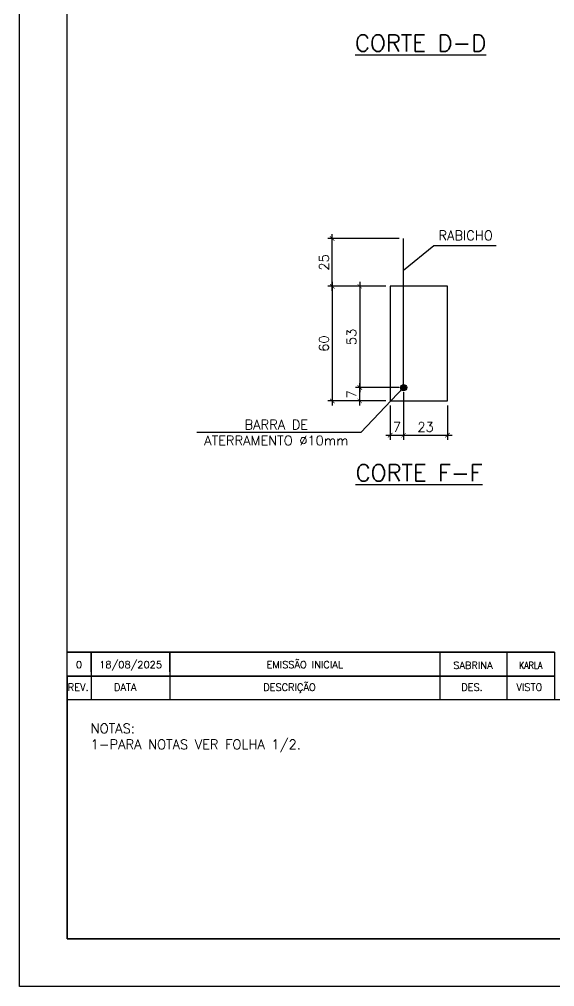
# Model space of a CAD drawing. Header units: centimetres. Extents: x 1658 to 19651, y 8294 to 11444.
# Drawn here: x 4286 to 5126, y 8294 to 9812 of the extents above; entities that cross this region are included whole.
import ezdxf
from ezdxf.enums import TextEntityAlignment as Align

# ---------------------------------------------------------------- set-up
doc = ezdxf.new("R2010")
doc.units = ezdxf.units.CM
doc.header["$LTSCALE"] = 50
doc.header["$MEASUREMENT"] = 0
doc.header["$PDMODE"] = 67
for name, color, linetype in [('COTAS-PRECON', 1, 'Continuous'), ('FORMATO-PRECON', 2, 'Continuous'), ('HACHURAS-PRECON', 1, 'Continuous'), ('LINHA-01-PRECON', 1, 'Continuous'), ('LINHA-03-PRECON', 3, 'Continuous'), ('LINHA-04-PRECON', 4, 'Continuous')]:
    doc.layers.add(name, color=color, linetype=linetype)
doc.styles.add('PRECON-ROMANS', font='romans.shx')
doc.styles.add('ROMANS', font='ROMANS.SHX', dxfattribs={"oblique": 15, "height": 3})
doc.styles.get("Standard").update_dxf_attribs({"font": 'romans.shx'})
doc.dimstyles.new('ESC75-25', dxfattribs={"dimscale": 0, "dimtxt": 15, "dimasz": 7, "dimexe": 7, "dimexo": 7, "dimgap": 5.5, "dimtad": 1, "dimdec": 1, "dimlfac": 0.333333, "dimdsep": 46, "dimtxsty": 'Standard', "dimblk": 'ARCHTICK', "dimcen": 0.1, "dimdle": 7, "dimclrd": 256, "dimclre": 256, "dimclrt": 2, "dimadec": 0, "dimazin": 0, "dimtfac": 1, "dimtdec": 1, "dimtix": 1, "dimtmove": 2, "dimatfit": 3, "dimfxl": 1, "dimarcsym": 0})
doc.dimstyles.new('ESC75-75', dxfattribs={"dimscale": 0, "dimtxt": 15, "dimasz": 7, "dimexe": 7, "dimexo": 7, "dimgap": 5.5, "dimtad": 1, "dimdec": 1, "dimdsep": 46, "dimtxsty": 'Standard', "dimblk": 'ARCHTICK', "dimcen": 0.1, "dimdle": 7, "dimclrd": 256, "dimclre": 256, "dimclrt": 2, "dimadec": 0, "dimazin": 0, "dimtfac": 1, "dimtdec": 1, "dimtix": 1, "dimtmove": 2, "dimatfit": 3, "dimfxl": 1, "dimarcsym": 0})

# ---------------------------------------------------------------- blocks, each defined once
blk = doc.blocks.new('A$C2E607E54')
at = {"layer": 'FORMATO-PRECON'}
blk.add_lwpolyline([(0, 4200), (2970, 4200), (2970, 0), (0, 0)], close=True, dxfattribs=at)
at = {"layer": 'FORMATO-PRECON', "color": 6}
blk.add_lwpolyline([(100, 3950), (2870, 3950), (2870, 100), (100, 100)], close=True, dxfattribs=at)
blk = doc.blocks.new('A$C6E105C5C')
at = {"layer": 'FORMATO-PRECON', "color": 6}
for q in [(1020, 50), (0, 0)]:
    blk.add_line((0, 50), q, dxfattribs=at)
at = {"layer": 'FORMATO-PRECON', "color": 3}
blk.add_lwpolyline([(0, 50), (1020, 50), (1020, 0), (0, 0)], close=True, dxfattribs=at)
at = {"layer": 'FORMATO-PRECON', "color": 1}
for points in [[(50, 50), (50, 0)], [(215, 50), (215, 0)], [(780, 50), (780, 0)], [(920, 50), (920, 0)]]:
    blk.add_lwpolyline(points, dxfattribs=at)
at = {"layer": 'FORMATO-PRECON', "style": 'ROMANS'}
for s, p in [('REV.', (1.3, 19.2)), ('DATA', (98.1, 19.2)), ('DESCRIÇÃO', (410.2, 19.2)), ('DES.', (824.6, 19.2)), ('VISTO', (940, 19.2))]:
    blk.add_text(s, height=15, dxfattribs=at).set_placement(p)
blk = doc.blocks.new('REV-A3-V')
at = {"layer": 'FORMATO-PRECON', "color": 1}
for p, q in [((780, 50), (780, 9.1)), ((920, 50), (920, 9.1))]:
    blk.add_line(p, q, dxfattribs=at)
for points in [[(1020, 50), (0, 50)], [(50, 9.1), (50, 50)], [(50, 50), (50, 0)], [(215, 9.1), (215, 50)], [(215, 50), (215, 0)], [(780, 50), (780, 0)], [(920, 50), (920, 0)]]:
    blk.add_lwpolyline(points, dxfattribs=at)
blk.add_lwpolyline([(1020, 0), (0, 0), (0, 50), (1020, 50)], close=True, dxfattribs=at)
at = {"layer": 'FORMATO-PRECON', "color": 2, "style": 'PRECON-ROMANS', "flags": 12}
for p in [(24.8, 24), (132.8, 24), (497.2, 24)]:
    blk.add_attdef('X', text='', height=15, dxfattribs=at).set_placement(p, align=Align.MIDDLE_CENTER)
at = {"layer": 'FORMATO-PRECON', "style": 'PRECON-ROMANS', "flags": 12}
for p in [(849.1, 22.6), (970, 22.6)]:
    blk.add_attdef('X', text='', height=15, dxfattribs=at).set_placement(p, align=Align.MIDDLE_CENTER)
blk = doc.blocks.new('_ArchTick')
at = {"color": 0, "linetype": 'ByBlock', "const_width": 0.15}
blk.add_lwpolyline([(-0.5, -0.5), (0.5, 0.5)], dxfattribs=at)
blk = doc.blocks.new('*D198')
at = {"layer": 'Defpoints', "color": 0, "transparency": 16777216}
for p in [(4776.9, 9468.3), (4888.8, 9468.3), (4867.8, 9393.3)]:
    blk.add_point(p, dxfattribs=at)
at = {"layer": 'LINHA-01-PRECON', "lineweight": -2, "transparency": 16777216}
for p, q in [((4776.9, 9386.3), (4776.9, 9475.3)), ((4881.8, 9468.3), (4769.9, 9468.3)), ((4860.8, 9393.3), (4769.9, 9393.3))]:
    blk.add_line(p, q, dxfattribs=at)
at = {"layer": 'LINHA-01-PRECON', "lineweight": -2, "transparency": 16777216, "xscale": 7, "yscale": 7, "zscale": 7}
for p, rotation in [((4776.9, 9468.3), 90), ((4776.9, 9393.3), 270)]:
    blk.add_blockref('_ArchTick', p, dxfattribs=dict(at, rotation=rotation))
at = {"layer": 'LINHA-01-PRECON', "color": 2, "transparency": 16777216, "insert": (4763.9, 9430.8), "char_height": 15, "attachment_point": 5, "rotation": 90}
blk.add_mtext('25', dxfattribs=at)
blk = doc.blocks.new('*D199')
at = {"layer": 'Defpoints', "color": 0, "transparency": 16777216}
for p in [(4820.1, 9234.3), (4888.8, 9234.3), (4867.8, 9213.3)]:
    blk.add_point(p, dxfattribs=at)
at = {"layer": 'LINHA-01-PRECON', "lineweight": -2, "transparency": 16777216}
for p, q in [((4881.8, 9234.3), (4813.1, 9234.3)), ((4820.1, 9206.3), (4820.1, 9241.3)), ((4860.8, 9213.3), (4813.1, 9213.3))]:
    blk.add_line(p, q, dxfattribs=at)
at = {"layer": 'LINHA-01-PRECON', "lineweight": -2, "transparency": 16777216, "xscale": 7, "yscale": 7, "zscale": 7}
for p, rotation in [((4820.1, 9234.3), 90), ((4820.1, 9213.3), 270)]:
    blk.add_blockref('_ArchTick', p, dxfattribs=dict(at, rotation=rotation))
at = {"layer": 'LINHA-01-PRECON', "color": 2, "transparency": 16777216, "insert": (4807.1, 9223.8), "char_height": 15, "attachment_point": 5, "rotation": 90}
blk.add_mtext('7', dxfattribs=at)
blk = doc.blocks.new('*D200')
at = {"layer": 'Defpoints', "color": 0, "transparency": 16777216}
for p in [(4888.8, 9234.3), (4867.8, 9213.3), (4888.8, 9159.5)]:
    blk.add_point(p, dxfattribs=at)
at = {"layer": 'LINHA-01-PRECON', "lineweight": -2, "transparency": 16777216}
for p, q in [((4888.8, 9227.3), (4888.8, 9152.5)), ((4867.8, 9206.3), (4867.8, 9152.5)), ((4860.8, 9159.5), (4895.8, 9159.5))]:
    blk.add_line(p, q, dxfattribs=at)
at = {"layer": 'LINHA-01-PRECON', "lineweight": -2, "transparency": 16777216, "xscale": 7, "yscale": 7, "zscale": 7, "rotation": 180}
blk.add_blockref('_ArchTick', (4867.8, 9159.5), dxfattribs=at)
at = {"layer": 'LINHA-01-PRECON', "lineweight": -2, "transparency": 16777216, "xscale": 7, "yscale": 7, "zscale": 7}
blk.add_blockref('_ArchTick', (4888.8, 9159.5), dxfattribs=at)
at = {"layer": 'LINHA-01-PRECON', "color": 2, "transparency": 16777216, "insert": (4878.3, 9172.5), "char_height": 15, "attachment_point": 5}
blk.add_mtext('7', dxfattribs=at)
blk = doc.blocks.new('*D201')
at = {"layer": 'Defpoints', "color": 0, "transparency": 16777216}
for p in [(4888.8, 9234.3), (4957.8, 9213.3), (4957.8, 9159.5)]:
    blk.add_point(p, dxfattribs=at)
at = {"layer": 'LINHA-01-PRECON', "lineweight": -2, "transparency": 16777216}
for p, q in [((4888.8, 9227.3), (4888.8, 9152.5)), ((4957.8, 9206.3), (4957.8, 9152.5)), ((4881.8, 9159.5), (4964.8, 9159.5))]:
    blk.add_line(p, q, dxfattribs=at)
at = {"layer": 'LINHA-01-PRECON', "lineweight": -2, "transparency": 16777216, "xscale": 7, "yscale": 7, "zscale": 7, "rotation": 180}
blk.add_blockref('_ArchTick', (4888.8, 9159.5), dxfattribs=at)
at = {"layer": 'LINHA-01-PRECON', "lineweight": -2, "transparency": 16777216, "xscale": 7, "yscale": 7, "zscale": 7}
blk.add_blockref('_ArchTick', (4957.8, 9159.5), dxfattribs=at)
at = {"layer": 'LINHA-01-PRECON', "color": 2, "transparency": 16777216, "insert": (4923.3, 9172.5), "char_height": 15, "attachment_point": 5}
blk.add_mtext('23', dxfattribs=at)
blk = doc.blocks.new('*D202')
at = {"layer": 'Defpoints', "color": 0, "transparency": 16777216}
for p in [(4867.8, 9393.3), (4820.1, 9234.3), (4888.8, 9234.3)]:
    blk.add_point(p, dxfattribs=at)
at = {"layer": 'LINHA-01-PRECON', "lineweight": -2, "transparency": 16777216}
for p, q in [((4820.1, 9400.3), (4820.1, 9227.3)), ((4860.8, 9393.3), (4813.1, 9393.3)), ((4881.8, 9234.3), (4813.1, 9234.3))]:
    blk.add_line(p, q, dxfattribs=at)
at = {"layer": 'LINHA-01-PRECON', "lineweight": -2, "transparency": 16777216, "xscale": 7, "yscale": 7, "zscale": 7}
for p, rotation in [((4820.1, 9393.3), 90), ((4820.1, 9234.3), 270)]:
    blk.add_blockref('_ArchTick', p, dxfattribs=dict(at, rotation=rotation))
at = {"layer": 'LINHA-01-PRECON', "color": 2, "transparency": 16777216, "insert": (4807.1, 9313.8), "char_height": 15, "attachment_point": 5, "rotation": 90}
blk.add_mtext('53', dxfattribs=at)
blk = doc.blocks.new('*D203')
at = {"layer": 'Defpoints', "color": 0, "transparency": 16777216}
for p in [(4867.8, 9393.3), (4776.9, 9213.3), (4867.8, 9213.3)]:
    blk.add_point(p, dxfattribs=at)
at = {"layer": 'LINHA-01-PRECON', "lineweight": -2, "transparency": 16777216}
for p, q in [((4776.9, 9400.3), (4776.9, 9206.3)), ((4860.8, 9393.3), (4769.9, 9393.3)), ((4860.8, 9213.3), (4769.9, 9213.3))]:
    blk.add_line(p, q, dxfattribs=at)
at = {"layer": 'LINHA-01-PRECON', "lineweight": -2, "transparency": 16777216, "xscale": 7, "yscale": 7, "zscale": 7}
for p, rotation in [((4776.9, 9393.3), 90), ((4776.9, 9213.3), 270)]:
    blk.add_blockref('_ArchTick', p, dxfattribs=dict(at, rotation=rotation))
at = {"layer": 'LINHA-01-PRECON', "color": 2, "transparency": 16777216, "insert": (4763.9, 9303.3), "char_height": 15, "attachment_point": 5, "rotation": 90}
blk.add_mtext('60', dxfattribs=at)

msp = doc.modelspace()

# ---------------------------------------------------------------- hatches: boundary and pattern name
at = {"layer": 'LINHA-04-PRECON'}
h = msp.add_hatch(color=256, dxfattribs=at)
h.dxf.hatch_style = 1
edge = h.paths.add_edge_path()
edge.add_arc((4888.84, 9234.25), 4.95, 0, 360)

# ---------------------------------------------------------------- linework, layer by layer
at = {"layer": 'FORMATO-PRECON', "color": 6}
msp.add_lwpolyline([(6438.36, 8743.94), (4360.86, 8743.94), (4360.86, 8368.94), (6438.36, 8368.94)], close=True, dxfattribs=at)
at = {"layer": 'LINHA-03-PRECON'}
for p, q in [((4957.84, 9393.25), (4867.84, 9393.25)), ((4867.84, 9393.25), (4867.84, 9213.25)), ((4957.84, 9213.25), (4957.84, 9393.25)), ((4867.84, 9213.25), (4957.84, 9213.25))]:
    msp.add_line(p, q, dxfattribs=at)
at = {"layer": 'LINHA-04-PRECON'}
msp.add_line((4888.84, 9234.25), (4888.84, 9468.25), dxfattribs=at)
msp.add_circle((4888.84, 9234.25), 4.95, dxfattribs=at)

# ---------------------------------------------------------------- block references
at = {"color": 1}
ref = msp.add_blockref('REV-A3-V', (4360.86, 8781.44), dxfattribs=dict(at, xscale=0.749999976233481, yscale=0.749999976233481, zscale=0.749999976233481, rotation=359.9999999942736))
ref.add_attrib('X', '0', dxfattribs={"layer": 'FORMATO-PRECON', "color": 2, "height": 11.25, "rotation": 360, "style": 'PRECON-ROMANS', "flags": 12}).set_placement((4379.42, 8799.46), align=Align.MIDDLE_CENTER)
ref.add_attrib('X', '18/08/2025', dxfattribs={"layer": 'FORMATO-PRECON', "color": 2, "height": 11.25, "rotation": 360, "style": 'PRECON-ROMANS', "flags": 12}).set_placement((4460.44, 8799.46), align=Align.MIDDLE_CENTER)
ref.add_attrib('X', 'EMISSÃO INICIAL', dxfattribs={"layer": 'FORMATO-PRECON', "color": 2, "height": 11.25, "rotation": 360, "style": 'PRECON-ROMANS', "flags": 12}).set_placement((4733.77, 8799.46), align=Align.MIDDLE_CENTER)
ref.add_attrib('X', 'SABRINA', dxfattribs={"layer": 'FORMATO-PRECON', "height": 11.25, "rotation": 360, "style": 'PRECON-ROMANS', "flags": 12}).set_placement((4997.7, 8798.36), align=Align.MIDDLE_CENTER)
ref.add_attrib('X', 'KARLA', dxfattribs={"layer": 'FORMATO-PRECON', "height": 11.25, "rotation": 360, "style": 'PRECON-ROMANS', "width": 0.8, "flags": 12}).set_placement((5088.38, 8798.36), align=Align.MIDDLE_CENTER)
at = {"color": 1, "xscale": 0.749999976233481, "yscale": 0.749999976233481, "zscale": 0.749999976233481, "rotation": 359.9999999942736}
msp.add_blockref('A$C6E105C5C', (4360.86, 8743.94), dxfattribs=at)
at = {"layer": 'HACHURAS-PRECON', "xscale": 0.7499999999999996, "yscale": 0.7499999999999996, "zscale": 0.7499999999999996}
msp.add_blockref('A$C2E607E54', (4285.86, 8293.94), dxfattribs=at)

# ---------------------------------------------------------------- texts
at = {"layer": 'COTAS-PRECON', "color": 2, "char_height": 15, "attachment_point": 5}
for s, insert in [('\\A1;RABICHO', (4986.19, 9473.1)), ('BARRA DE\\PATERRAMENTO %%C10mm', (4689.14, 9163.64))]:
    msp.add_mtext(s, dxfattribs=dict(at, insert=insert))
at = {"layer": 'LINHA-01-PRECON', "color": 4, "char_height": 26.25, "attachment_point": 5}
for s, insert in [('{\\LCORTE D-D}', (4915.54, 9775.09, -0.02)), ('{\\LCORTE F-F}', (4913.17, 9100.37, -0.02))]:
    msp.add_mtext(s, dxfattribs=dict(at, insert=insert))
at = {"layer": 'LINHA-01-PRECON', "color": 2, "insert": (4397.78, 8706.77), "char_height": 15, "attachment_point": 1}
msp.add_mtext('\\A1;{\\C3;NOTAS:\\P}1-PARA NOTAS VER FOLHA 1/2.{\\H2.02381x; }', dxfattribs=at)

# ---------------------------------------------------------------- dimensions: what is measured, and where the dimension line sits
at = {"layer": 'LINHA-01-PRECON'}
for base, p1, p2, angle, picture, middle in [((4776.92, 9468.25), (4867.84, 9393.25), (4888.84, 9468.25), 270, '*D198', (4763.92, 9430.75)), ((4776.92, 9213.25), (4867.84, 9393.25), (4867.84, 9213.25), 90, '*D203', (4763.92, 9303.25)), ((4820.14, 9234.25), (4867.84, 9393.25), (4888.84, 9234.25), 90, '*D202', (4807.14, 9313.75)), ((4820.14, 9234.25), (4867.84, 9213.25), (4888.84, 9234.25), 90, '*D199', (4807.14, 9223.75))]:
    dim = msp.add_linear_dim(base=base, p1=p1, p2=p2, angle=angle, dimstyle='ESC75-25', override={"dimscale": 1}, dxfattribs=at)
    dim.commit()
    dim.dimension.update_dxf_attribs({"geometry": picture, "text_midpoint": middle})
for base, p1, p2, picture, middle in [((4888.84, 9159.45), (4867.84, 9213.25), (4888.84, 9234.25), '*D200', (4878.34, 9172.45)), ((4957.84, 9159.45), (4888.84, 9234.25), (4957.84, 9213.25), '*D201', (4923.34, 9172.45))]:
    dim = msp.add_linear_dim(base=base, p1=p1, p2=p2, dimstyle='ESC75-25', override={"dimscale": 1}, dxfattribs=at)
    dim.commit()
    dim.dimension.update_dxf_attribs({"geometry": picture, "text_midpoint": middle})

# ---------------------------------------------------------------- leaders
at = {"layer": 'COTAS-PRECON'}
for points in [[(4888.84, 9418.63, -0.02), (4936.2, 9457.11, -0.02), (5033.97, 9457.11, -0.02)], [(4888.84, 9234.25), (4821.48, 9163.64), (4564.32, 9163.64)]]:
    msp.add_leader(points, dimstyle='ESC75-75', override={"dimscale": 1}, dxfattribs=at)

doc.saveas('drawing.dxf')
